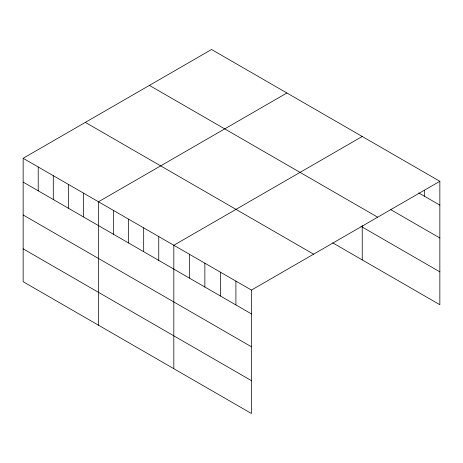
<?xml version="1.0" encoding="UTF-8"?>
<svg xmlns="http://www.w3.org/2000/svg" width="463" height="463" viewBox="0 0 463 463"><rect width="100%" height="100%" fill="white"/><g stroke="black" fill="none" stroke-linecap="round" stroke-linejoin="round"><path stroke-width="0.69" d="M23.15 158.282L251.432 290.075L251.432 413.5L23.15 281.707L23.15 158.282L211.568 49.5L439.85 181.293L439.85 304.718L332.706 242.861M286.904 92.994L98.48 201.775L98.48 325.2M362.234 136.487L173.816 245.268L173.816 368.693M251.432 290.075L439.85 181.293M418.737 192.938L439.85 205.126M390.795 209.67L439.85 237.994M149.393 85.395L377.669 217.193M361.03 226.343L439.85 271.85M85.331 122.382L313.607 254.181M23.15 182.109L251.432 313.908M23.15 214.977L251.432 346.775M23.15 248.839L251.432 380.638M424.328 190.386L424.328 196.162M362.234 225.631L362.234 259.911M235.91 281.116L235.91 304.943M220.382 272.151L220.382 295.984M204.86 263.192L204.86 287.019M189.338 254.228L189.338 278.06M158.751 236.57L158.751 260.397M143.68 227.871L143.68 251.698M128.616 219.173L128.616 243M113.551 210.474L113.551 234.301M83.415 193.077L83.415 216.904M68.35 184.378L68.35 208.205M53.286 175.68L53.286 199.507M38.215 166.981L38.215 190.808"/></g></svg>
